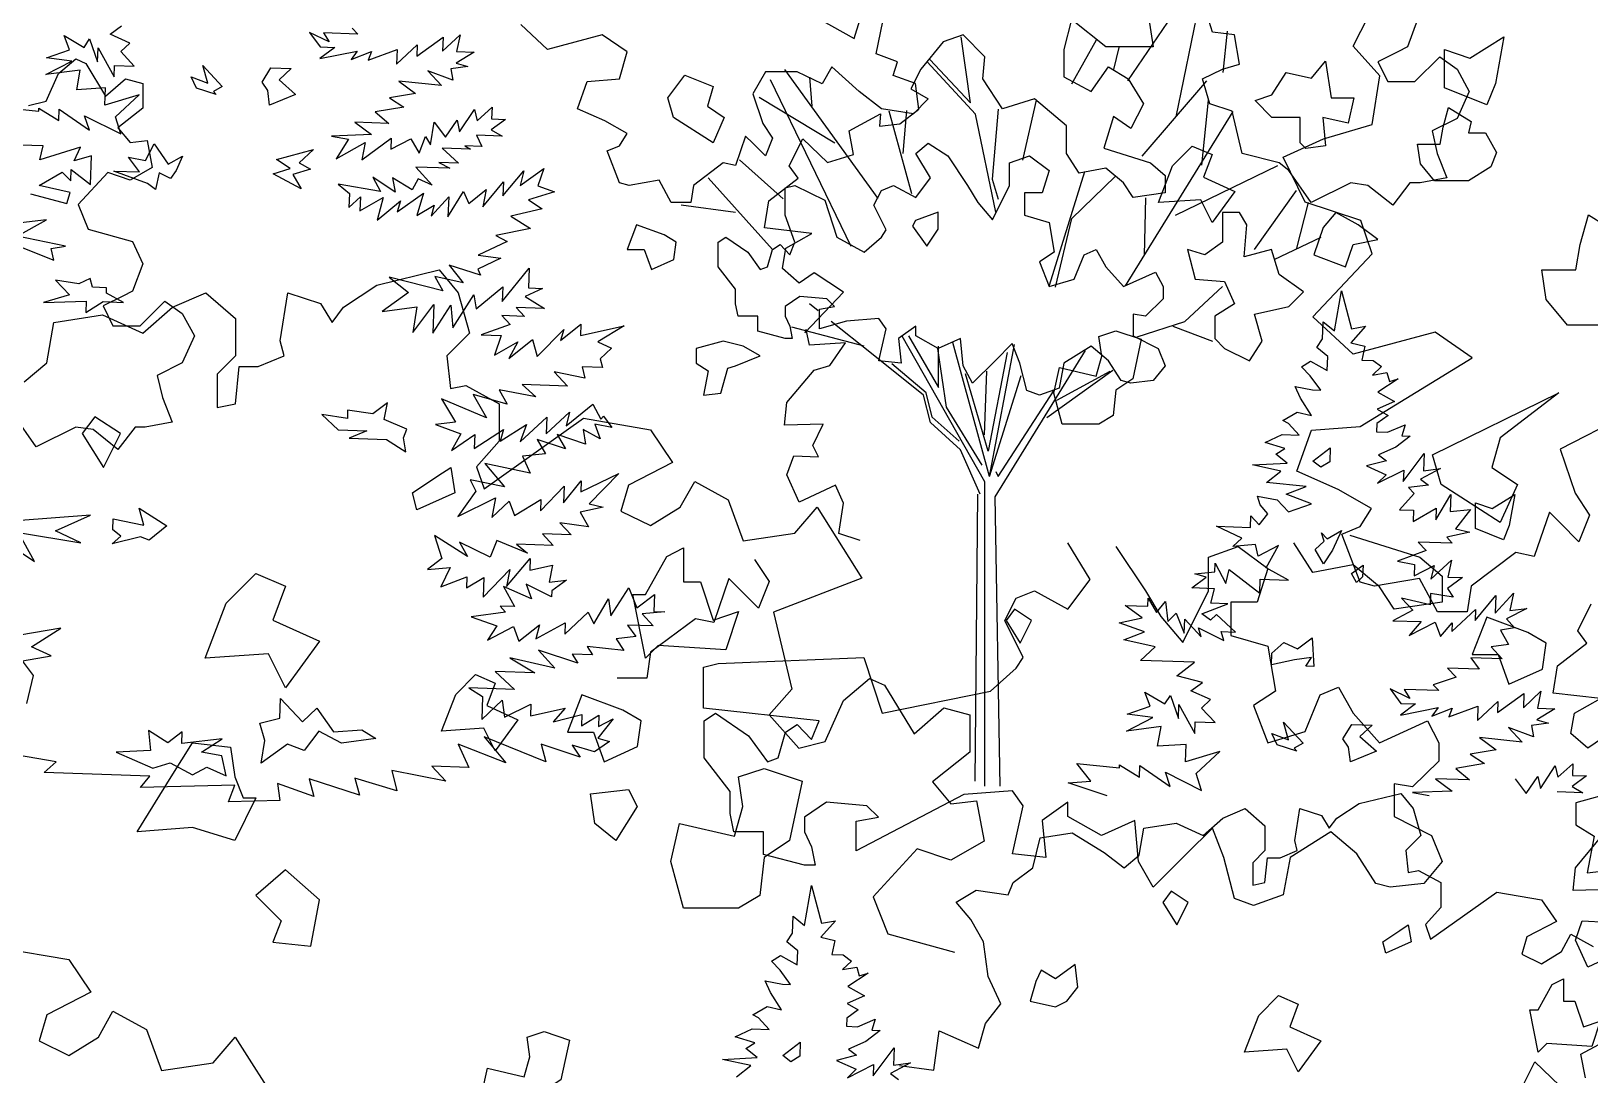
# Model space of a CAD drawing. Header units: inches. Extents: x 11.9 to 85.3, y 21.1 to 37.4.
# Drawn here: x 65.37 to 66.024, y 22.278 to 22.716 of the extents above; entities that cross this region are included whole.
import ezdxf

# ---------------------------------------------------------------- set-up
doc = ezdxf.new("R2010")
doc.units = ezdxf.units.IN
doc.header["$MEASUREMENT"] = 0
doc.layers.add('CAY', color=94, linetype='Continuous')
doc.layers.add('CAY-3', color=61, linetype='Continuous')

# ---------------------------------------------------------------- blocks, each defined once
blk = doc.blocks.new('A$C76451831')
at = {"layer": 'CAY'}
for p, q in [((3764, 1772.8), (3822.4, 1787)), ((3822.4, 1787), (3840.1, 1765.7)), ((3573, 1752.2), (3604.2, 1765.7)), ((3604.2, 1765.7), (3631.9, 1741.6)), ((3673.8, 1720.9), (3680.9, 1765.7)), ((3680.9, 1765.7), (3711.5, 1755.7)), ((3732.8, 1752.2), (3764, 1772.8)), ((3840.1, 1765.7), (3850.7, 1728)), ((4659.2, 1730), (4666, 1767.4)), ((4666, 1767.4), (4675.2, 1732.1)), ((3545.3, 1728), (3573, 1752.2)), ((3711.5, 1755.7), (3722.2, 1738)), ((3722.2, 1738), (3732.8, 1752.2)), ((3455.6, 1700.3), (3462.1, 1738)), ((3462.1, 1738), (3507.5, 1745.1)), ((3507.5, 1745.1), (3545.3, 1728)), ((3631.9, 1741.6), (3631.9, 1706.7)), ((4648.1, 1722.6), (4648.6, 1738.5)), ((4648.6, 1738.5), (4659.2, 1730)), ((4688.4, 1734.4), (4674.7, 1719)), ((4675.2, 1732.1), (4688.4, 1734.4)), ((3677.3, 1706.7), (3673.8, 1720.9)), ((3850.7, 1728), (3829.5, 1706.7)), ((4642.8, 1714.7), (4648.1, 1722.6)), ((3631.9, 1706.7), (3614.8, 1689.6)), ((3653.2, 1696.7), (3677.3, 1706.7)), ((3829.5, 1706.7), (3833, 1676.1)), ((4653, 1706.2), (4642.8, 1714.7)), ((4652.5, 1693), (4653, 1706.2)), ((4674.7, 1719), (4687.7, 1715.8)), ((4687.7, 1715.8), (4685, 1702.8)), ((3434.4, 1682.6), (3455.6, 1700.3)), ((3631.9, 1661.9), (3635.5, 1696.7)), ((3635.5, 1696.7), (3653.2, 1696.7)), ((4628.6, 1696.6), (4636.9, 1701.7)), ((4636.5, 1688.1), (4628.6, 1696.6)), ((4636.9, 1701.7), (4652.5, 1693)), ((4685, 1702.8), (4695.4, 1702.4)), ((4703.4, 1696.7), (4694.9, 1688.8)), ((4694.9, 1688.8), (4708.2, 1691.1)), ((4695.4, 1702.4), (4703.4, 1696.7)), ((4708.2, 1691.1), (4710.6, 1682.8)), ((3614.8, 1689.6), (3614.8, 1658.4)), ((3833, 1676.1), (3847.2, 1679)), ((3847.2, 1679), (3878.4, 1661.9)), ((4627.6, 1667.1), (4622.5, 1678.2)), ((4622.5, 1678.2), (4638.7, 1674.9)), ((4646.4, 1674.6), (4636.5, 1688.1)), ((4718.8, 1685.3), (4699.8, 1672.8)), ((4710.6, 1682.8), (4718.8, 1685.3)), ((3614.8, 1658.4), (3631.9, 1661.9)), ((3878.4, 1661.9), (3878.4, 1627.1)), ((4637.9, 1650.9), (4627.6, 1667.1)), ((4638.7, 1674.9), (4646.4, 1674.6)), ((4715.4, 1664.1), (4699.3, 1656.9)), ((4699.8, 1672.8), (4715.4, 1664.1)), ((3864.3, 1582.3), (3957.4, 1648.4)), ((3957.4, 1648.4), (4019.9, 1637.7)), ((4611, 1646.4), (4624.4, 1654.1)), ((4624.4, 1654.1), (4637.9, 1650.9)), ((4709.5, 1651.1), (4698.8, 1643.4)), ((4699.3, 1656.9), (4709.5, 1651.1)), ((4019.9, 1637.7), (4040.5, 1607.1)), ((4594.4, 1625.7), (4610.5, 1633.3)), ((4610.5, 1633.3), (4626.4, 1632.7)), ((4616.3, 1643.5), (4611, 1646.4)), ((4626.4, 1632.7), (4616.3, 1643.5)), ((4698.8, 1643.4), (4698.5, 1635.7)), ((4698.5, 1635.7), (4708.9, 1635.3)), ((4708.9, 1635.3), (4725.5, 1642.4)), ((4725.5, 1642.4), (4722.4, 1632.1)), ((4722.4, 1632.1), (4730.1, 1631.8)), ((3878.4, 1627.1), (3857.2, 1602.9)), ((4612.8, 1620.1), (4594.4, 1625.7)), ((4604.5, 1614.9), (4612.8, 1620.1)), ((4716.6, 1621.4), (4700.5, 1614.3)), ((4730.1, 1631.8), (4716.6, 1621.4)), ((3857.2, 1602.9), (3864.3, 1582.3)), ((4040.5, 1607.1), (3999.3, 1585.8)), ((4582.8, 1604.8), (4615, 1606.4)), ((4609.3, 1598.9), (4582.8, 1604.8)), ((4615, 1606.4), (4604.5, 1614.9)), ((4708, 1608.6), (4689.3, 1603.8)), ((4689.3, 1603.8), (4707.5, 1595.4)), ((4700.5, 1614.3), (4708, 1608.6)), ((4723.6, 1589.4), (4743.1, 1615.5)), ((4743.1, 1615.5), (4742.6, 1599.2)), ((4047.6, 1565.2), (4061.2, 1589.4)), ((4061.2, 1589.4), (4092.4, 1572.3)), ((4595.8, 1588.5), (4609.3, 1598.9)), ((4632.8, 1584.5), (4595.8, 1588.5)), ((4699.6, 1587.6), (4724, 1599.9)), ((4707.5, 1595.4), (4699.6, 1587.6)), ((4724, 1599.9), (4723.6, 1589.4)), ((4758.5, 1601.4), (4739.6, 1591.6)), ((4739.6, 1591.6), (4747.1, 1585.9)), ((4742.6, 1599.2), (4758.5, 1601.4)), ((3999.3, 1585.8), (3992.2, 1561.6)), ((4587.2, 1575.6), (4605.7, 1572.3)), ((4589.7, 1567.4), (4587.2, 1575.6)), ((4614, 1577.4), (4632.8, 1584.5)), ((4637.7, 1568.4), (4614, 1577.4)), ((4733.7, 1578.2), (4720, 1562.8)), ((4747.1, 1585.9), (4728.4, 1583.8)), ((4728.4, 1583.8), (4733.7, 1578.2)), ((4754.1, 1553.5), (4768.1, 1577)), ((4768.1, 1577), (4767.5, 1561.2)), ((3992.2, 1561.6), (4019.9, 1548.1)), ((4019.9, 1548.1), (4047.6, 1565.2)), ((4092.4, 1572.3), (4106.6, 1533.9)), ((4154.9, 1541), (4175.6, 1565.2)), ((4175.6, 1565.2), (4217.4, 1499.1)), ((4597.1, 1559), (4589.7, 1567.4)), ((4605.7, 1572.3), (4616.2, 1561)), ((4616.2, 1561), (4637.7, 1568.4)), ((4720, 1562.8), (4733.1, 1562.4)), ((4732.8, 1552), (4754.5, 1564.3)), ((4733.1, 1562.4), (4732.8, 1552)), ((4754.5, 1564.3), (4754.1, 1553.5)), ((4767.5, 1561.2), (4786.6, 1563.2)), ((4786.6, 1563.2), (4772.4, 1545.1)), ((4572.7, 1536.2), (4549.1, 1547.5)), ((4549.1, 1547.5), (4580.8, 1546.4)), ((4580.8, 1546.4), (4581.1, 1557.2)), ((4581.1, 1557.2), (4589, 1548.8)), ((4589, 1548.8), (4597.1, 1559)), ((4772.4, 1545.1), (4785.9, 1541.9)), ((4106.6, 1533.9), (4154.9, 1541)), ((4564.3, 1528.4), (4572.7, 1536.2)), ((4585.6, 1530.3), (4564.3, 1528.4)), ((4588, 1519.4), (4585.6, 1530.3)), ((4769.2, 1531.6), (4737.5, 1532.7)), ((4737.5, 1532.7), (4745, 1524.8)), ((4785.9, 1541.9), (4764.4, 1537.2)), ((4764.4, 1537.2), (4769.2, 1531.6)), ((4606.9, 1529.6), (4588, 1519.4)), ((4595.3, 1508.7), (4606.9, 1529.6)), ((4745, 1524.8), (4718.3, 1514.8)), ((4749.5, 1497.9), (4768.7, 1515.8)), ((4768.7, 1515.8), (4765.4, 1500)), ((4528.9, 1502.9), (4547.6, 1504.9)), ((4539.3, 1499.8), (4528.9, 1502.9)), ((4547.6, 1504.9), (4547.9, 1513.1)), ((4547.9, 1513.1), (4557.6, 1494.1)), ((4557.6, 1494.1), (4560.8, 1507.2)), ((4560.8, 1507.2), (4589.5, 1484.9)), ((4616.2, 1497.1), (4595.3, 1508.7)), ((4718.3, 1514.8), (4734.1, 1511.6)), ((4734.1, 1511.6), (4733.7, 1501.1)), ((4733.7, 1501.1), (4752.6, 1510.9)), ((4752.6, 1510.9), (4749.5, 1497.9)), ((4217.4, 1499.1), (4134.9, 1467.3)), ((4525.8, 1489.8), (4539.3, 1499.8)), ((4547, 1489.1), (4525.8, 1489.8)), ((4543.8, 1475.6), (4547, 1489.1)), ((4589.5, 1484.9), (4589.9, 1498)), ((4589.9, 1498), (4616.2, 1497.1)), ((4779, 1499.6), (4765, 1489.2)), ((4765, 1489.2), (4770.2, 1481.3)), ((4765.4, 1500), (4779, 1499.6)), ((4463.6, 1473.4), (4484.8, 1472.7)), ((4479.5, 1462), (4463.6, 1473.4)), ((4484.8, 1472.7), (4485.1, 1480.4)), ((4485.1, 1480.4), (4492.8, 1466.9)), ((4492.8, 1466.9), (4501.3, 1477.1)), ((4501.3, 1477.1), (4503.4, 1458.4)), ((4535.3, 1465.5), (4559.7, 1475)), ((4559.7, 1475), (4543.8, 1475.6)), ((4722.1, 1480.2), (4732.6, 1469)), ((4748.6, 1473.9), (4722.1, 1480.2)), ((4749, 1484.7), (4748.6, 1473.9)), ((4770.2, 1481.3), (4749, 1484.7)), ((4790.7, 1459.3), (4810.1, 1482.6)), ((4809.5, 1466.3), (4826.5, 1484.8)), ((4810.1, 1482.6), (4809.5, 1466.3)), ((4826.5, 1484.8), (4823.2, 1468.6)), ((4134.9, 1467.3), (4152, 1395.3)), ((4458, 1457.3), (4479.5, 1462)), ((4481.7, 1448.7), (4458, 1457.3)), ((4503.4, 1458.4), (4511.4, 1466.3)), ((4511.4, 1466.3), (4518.8, 1447.4)), ((4518.8, 1447.4), (4519.3, 1460.6)), ((4519.3, 1460.6), (4534.6, 1444.2)), ((4543.3, 1459.7), (4535.3, 1465.5)), ((4548.9, 1465), (4543.3, 1459.7)), ((4566.9, 1448.5), (4548.9, 1465)), ((4732.6, 1469), (4713.7, 1459.2)), ((4713.7, 1459.2), (4740.4, 1458.3)), ((4740.4, 1458.3), (4729, 1445.5)), ((4729, 1445.5), (4753.5, 1457.8)), ((4753.5, 1457.8), (4758.5, 1444.5)), ((4758.5, 1444.5), (4769.3, 1457.3)), ((4769, 1449.1), (4791.1, 1469.7)), ((4769.3, 1457.3), (4769, 1449.1)), ((4791.1, 1469.7), (4790.7, 1459.3)), ((4839.1, 1470.7), (4820.2, 1461)), ((4820.2, 1461), (4827.6, 1452.5)), ((4823.2, 1468.6), (4839.1, 1470.7)), ((4462.4, 1441.3), (4481.7, 1448.7)), ((4534.6, 1444.2), (4532.2, 1452.4)), ((4532.2, 1452.4), (4555.8, 1440.7)), ((4555.8, 1440.7), (4553.3, 1449)), ((4553.3, 1449), (4566.9, 1448.5)), ((4827.6, 1452.5), (4814.4, 1450.3)), ((4814.4, 1450.3), (4822.1, 1436.9)), ((4491.7, 1434.8), (4462.4, 1441.3)), ((4478.1, 1422.1), (4491.7, 1434.8)), ((4822.1, 1436.9), (4805.7, 1434.7)), ((4805.7, 1434.7), (4816.2, 1423.5)), ((4528.3, 1420.4), (4478.1, 1422.1)), ((4512, 1407.8), (4528.3, 1420.4)), ((4794.5, 1413.8), (4765.1, 1414.8)), ((4765.1, 1414.8), (4773, 1406.4)), ((4786.8, 1424.5), (4794.5, 1413.8)), ((4816.2, 1423.5), (4786.8, 1424.5)), ((4200.3, 1384.7), (4224.5, 1405.3)), ((4224.5, 1405.3), (4238.7, 1398.8)), ((4238.7, 1398.8), (4266.4, 1353.4)), ((4535.8, 1401.5), (4512, 1407.8)), ((4525.1, 1393.7), (4535.8, 1401.5)), ((4773, 1406.4), (4751.5, 1399.4)), ((4751.5, 1399.4), (4756.7, 1393.8)), ((4152, 1395.3), (4130.8, 1371.1)), ((4183.2, 1346.3), (4200.3, 1384.7)), ((4487, 1379.2), (4482, 1392.5)), ((4482, 1392.5), (4500.7, 1381.4)), ((4500.7, 1381.4), (4505.9, 1389.4)), ((4505.9, 1389.4), (4513.4, 1367.9)), ((4543.4, 1385.4), (4525.1, 1393.7)), ((4535, 1377.5), (4543.4, 1385.4)), ((4711.4, 1395.4), (4721.4, 1381.9)), ((4729.7, 1386.6), (4711.4, 1395.4)), ((4724.6, 1394.9), (4729.7, 1386.6)), ((4756.7, 1393.8), (4724.6, 1394.9)), ((4811.7, 1373.3), (4836.3, 1391)), ((4835.9, 1377.9), (4852.3, 1393.2)), ((4836.3, 1391), (4835.9, 1377.9)), ((4852.3, 1393.2), (4849, 1377.4)), ((4130.8, 1371.1), (4158.5, 1339.9)), ((4266.4, 1353.4), (4294.1, 1377.6)), ((4294.1, 1377.6), (4318.3, 1371.1)), ((4318.3, 1371.1), (4318.3, 1336.3)), ((4465.5, 1371.8), (4487, 1379.2)), ((4489.4, 1368.7), (4465.5, 1371.8)), ((4513.4, 1367.9), (4513.8, 1381)), ((4513.8, 1381), (4528.7, 1353.7)), ((4547.7, 1363.9), (4535, 1377.5)), ((4735, 1381.4), (4721, 1371)), ((4721, 1371), (4756.1, 1378)), ((4721.4, 1381.9), (4735, 1381.4)), ((4756.1, 1378), (4750.4, 1370)), ((4750.4, 1370), (4769.3, 1377.5)), ((4766.3, 1369.4), (4793.3, 1379.4)), ((4769.3, 1377.5), (4766.3, 1369.4)), ((4792.9, 1365.8), (4812.1, 1383.7)), ((4793.3, 1379.4), (4792.9, 1365.8)), ((4812.1, 1383.7), (4811.7, 1373.3)), ((4865.3, 1376.9), (4848.6, 1366.6)), ((4849, 1377.4), (4865.3, 1376.9)), ((4464.9, 1355.9), (4489.4, 1368.7)), ((4497.2, 1360.3), (4464.9, 1355.9)), ((4493.9, 1341.8), (4497.2, 1360.3)), ((4528.7, 1353.7), (4529.1, 1364.6)), ((4529.1, 1364.6), (4547.7, 1363.9)), ((4822.1, 1359.3), (4834.8, 1345.7)), ((4845.4, 1350.8), (4822.1, 1359.3)), ((4859.4, 1363.5), (4843.5, 1361.3)), ((4843.5, 1361.3), (4845.4, 1350.8)), ((4848.6, 1366.6), (4859.4, 1363.5)), ((4158.5, 1339.9), (4183.2, 1346.3)), ((4520.7, 1343.6), (4493.9, 1341.8)), ((4520.1, 1327.3), (4520.7, 1343.6)), ((4834.8, 1345.7), (4795, 1349.9)), ((4795, 1349.9), (4810.5, 1338.4)), ((4318.3, 1336.3), (4283.5, 1308.6)), ((4552.2, 1337), (4520.1, 1327.3)), ((4530.1, 1316.5), (4552.2, 1337)), ((4810.5, 1338.4), (4786.3, 1334.3)), ((4786.3, 1334.3), (4799.6, 1325.7)), ((4431.5, 1309.1), (4418.5, 1325.8)), ((4418.5, 1325.8), (4458.3, 1321.7)), ((4458.3, 1321.7), (4458.4, 1324.4)), ((4458.4, 1324.4), (4477, 1312.9)), ((4477, 1312.9), (4477.4, 1323.8)), ((4477.4, 1323.8), (4505.7, 1304.2)), ((4501.2, 1317.5), (4535, 1300.5)), ((4505.7, 1304.2), (4501.2, 1317.5)), ((4535, 1300.5), (4530.1, 1316.5)), ((4753.8, 1311.4), (4769.3, 1300)), ((4785.5, 1310.3), (4753.8, 1311.4)), ((4799.6, 1325.7), (4772.7, 1321.2)), ((4772.7, 1321.2), (4785.5, 1310.3)), ((4828.1, 1311.5), (4838.5, 1297.6)), ((4838.5, 1297.6), (4849.5, 1313.5)), ((4849.5, 1313.5), (4851.8, 1302.5)), ((4851.8, 1302.5), (4865.7, 1323.4)), ((4865.7, 1323.4), (4868.1, 1312.9)), ((4868.1, 1312.9), (4882.1, 1325.5)), ((4894.8, 1314.2), (4881.4, 1304.2)), ((4882.1, 1325.5), (4881.7, 1314.6)), ((4881.7, 1314.6), (4894.8, 1314.2)), ((4283.5, 1308.6), (4300.6, 1287.9)), ((4410.2, 1307.5), (4431.5, 1309.1)), ((4446.9, 1295.4), (4410.2, 1307.5)), ((4682.3, 1288.4), (4721.2, 1297.8)), ((4721.2, 1297.8), (4733, 1283.7)), ((4769.3, 1300), (4732.1, 1298.6)), ((4732.1, 1298.6), (4747.8, 1295.7)), ((4891.6, 1298.4), (4867.6, 1299.3)), ((4881.4, 1304.2), (4891.6, 1298.4)), ((4300.6, 1287.9), (4324.7, 1290.9)), ((4324.7, 1290.9), (4331.8, 1253.1)), ((4554.9, 1274.6), (4575.8, 1283.7)), ((4575.8, 1283.7), (4594.3, 1267.5)), ((4622.2, 1253.8), (4626.9, 1283.7)), ((4626.9, 1283.7), (4647.3, 1277)), ((4661.5, 1274.6), (4682.3, 1288.4)), ((4733, 1283.7), (4740.1, 1258.5)), ((4481, 1265.2), (4511.3, 1269.9)), ((4511.3, 1269.9), (4536.5, 1258.5)), ((4536.5, 1258.5), (4554.9, 1274.6)), ((4647.3, 1277), (4654.4, 1265.2)), ((4654.4, 1265.2), (4661.5, 1274.6)), ((4331.8, 1253.1), (4300.6, 1235.4)), ((4377.3, 1228.2), (4384.3, 1256.1)), ((4384.3, 1256.1), (4414.2, 1260.8)), ((4414.2, 1260.8), (4444.1, 1242.4)), ((4476.7, 1240), (4481, 1265.2)), ((4594.3, 1267.5), (4594.3, 1244.3)), ((4624.5, 1244.3), (4622.2, 1253.8)), ((4740.1, 1258.5), (4725.9, 1244.3)), ((4269.3, 1246.1), (4228, 1201.2)), ((4300.6, 1235.4), (4269.3, 1246.1)), ((4444.1, 1242.4), (4462.6, 1228.2)), ((4462.6, 1228.2), (4476.7, 1240)), ((4594.3, 1244.3), (4582.9, 1232.9)), ((4608.4, 1237.6), (4624.5, 1244.3)), ((4725.9, 1244.3), (4728.3, 1223.9)), ((4358.8, 1214.4), (4377.3, 1228.2)), ((4582.9, 1232.9), (4582.9, 1212.1)), ((4594.3, 1214.4), (4596.6, 1237.6)), ((4596.6, 1237.6), (4608.4, 1237.6)), ((4728.3, 1223.9), (4737.7, 1225.8)), ((4737.7, 1225.8), (4758.6, 1214.4)), ((4354.1, 1203), (4358.8, 1214.4)), ((4582.9, 1212.1), (4594.3, 1214.4)), ((4758.6, 1214.4), (4758.6, 1191.2)), ((4228, 1201.2), (4241.6, 1166.4)), ((4305.7, 1196), (4324.2, 1207.4)), ((4319.5, 1179.8), (4305.7, 1196)), ((4324.2, 1207.4), (4354.1, 1203)), ((4749.1, 1161.4), (4811.2, 1205.4)), ((4811.2, 1205.4), (4852.9, 1198.3)), ((4852.9, 1198.3), (4866.7, 1177.9)), ((4758.6, 1191.2), (4744.4, 1175.1)), ((4241.6, 1166.4), (4304.1, 1149.3)), ((4331.3, 1159), (4319.5, 1179.8)), ((4744.4, 1175.1), (4749.1, 1161.4)), ((4866.7, 1177.9), (4839.1, 1163.7)), ((4871.4, 1149.9), (4880.4, 1166.1)), ((4880.4, 1166.1), (4901.2, 1154.7)), ((4335.6, 1126.7), (4331.3, 1159)), ((4839.1, 1163.7), (4834.4, 1147.6)), ((4834.4, 1147.6), (4852.9, 1138.5)), ((4852.9, 1138.5), (4871.4, 1149.9)), ((4347.4, 1101.2), (4335.6, 1126.7)), ((4333.2, 1082.7), (4347.4, 1101.2)), ((4326.6, 1059.5), (4333.2, 1082.7)), ((4284.9, 1039.1), (4289.6, 1076)), ((4289.6, 1076), (4326.6, 1059.5)), ((4252.7, 1043.4), (4284.9, 1039.1)), ((2281, 794.5), (2332.5, 870.4)), ((2326.2, 761), (2347.8, 865.6)), ((2491.6, 827), (2512.8, 868.3)), ((2134, 774), (2125.3, 835.7)), ((2228.6, 791.9), (2251.7, 832.8)), ((2370.1, 802.5), (2374.1, 840.9)), ((2268, 805.1), (2272.9, 825.9)), ((2516.4, 799.3), (2491.6, 827)), ((2047.7, 684.5), (1960.2, 805.1)), ((2138.7, 763.4), (2093.5, 812.2)), ((2095.8, 814.5), (2134, 774)), ((2022.3, 639.8), (1946.8, 795.6)), ((1985.8, 770.9), (1983.8, 797.9)), ((2294.3, 724.1), (2354.9, 794.5)), ((2509.3, 753.8), (2516.4, 799.3)), ((2007, 736.3), (1936.2, 779.1)), ((2182.7, 720.5), (2195.7, 776.4)), ((2350.1, 715.8), (2356.4, 776.4)), ((2079.1, 689), (2057.9, 766.3)), ((2071.1, 726.8), (2074.5, 766.9)), ((2157.5, 671.8), (2138.7, 763.4)), ((2159.9, 768.1), (2154, 702.8)), ((2278.7, 602.9), (2379.6, 765.8)), ((2463.9, 740.3), (2509.3, 753.8)), ((2426.2, 723.2), (2463.9, 740.3)), ((1958.8, 684.4), (1917.8, 720.8)), ((2325.4, 669), (2421.3, 715.4)), ((2446.8, 681.3), (2426.2, 723.2)), ((1948.8, 636.8), (1888.7, 704)), ((2154, 702.8), (2159.9, 684)), ((2207.6, 603.7), (2240.9, 709.9)), ((2228.7, 665.9), (2269.2, 705.2)), ((2296.7, 631.7), (2297.9, 685.1)), ((2399.3, 636.8), (2438.6, 692.2)), ((1914.2, 671.4), (1863.5, 678.5)), ((2438.6, 636.8), (2450, 680.8)), ((2498.7, 664.2), (2446.8, 681.3)), ((2213.4, 601.8), (2228.7, 665.9)), ((2509.3, 632.9), (2498.7, 664.2)), ((2417.8, 627.7), (2461.8, 648.6)), ((2334.4, 569.5), (2369.4, 602.2)), ((1991.5, 579.5), (1983.4, 586)), ((2041.2, 539.6), (2003.7, 569.7)), ((2289.6, 555.4), (2334.4, 569.5)), ((2034.5, 546.7), (1966.9, 564.4)), ((2147.3, 419.7), (2069.9, 556)), ((2075.8, 556.2), (2104.1, 507.8)), ((2323, 565.2), (2360, 551.4)), ((2089.9, 500.7), (2041.2, 539.6)), ((2102.9, 544.4), (2111.2, 489.7)), ((2104.1, 507.8), (2104.1, 546.7)), ((2151.6, 424.8), (2117.3, 549.9)), ((2168.2, 540.8), (2150.5, 448.4)), ((2151.6, 424.8), (2175, 548.1)), ((2156.8, 405.9), (2241.3, 542.4)), ((2092.3, 503.1), (2060.4, 530.2)), ((2150.5, 448.4), (2129.2, 520.8)), ((2146.9, 463.7), (2149.3, 523.1)), ((2151.6, 424.8), (2181.2, 519.2)), ((2205.1, 479.9), (2266.8, 524.3)), ((2214.5, 496), (2264.5, 523.1)), ((2096.6, 475.1), (2089.9, 500.7)), ((2098.2, 480.3), (2092.3, 503.1)), ((2159.9, 424.8), (2212.2, 505.4)), ((2111.2, 489.7), (2144.6, 435.4)), ((2124.5, 449.6), (2096.6, 475.1)), ((2123.3, 457.8), (2098.2, 480.3)), ((2143, 408.3), (2124.5, 449.6)), ((2157.5, 429.5), (2159.9, 424.8)), ((2138.3, 140.1), (2140.6, 408.3)), ((2147.3, 135.4), (2147.3, 419.7)), ((2161.5, 135.4), (2156.8, 405.9))]:
    blk.add_line(p, q, dxfattribs=at)
for points in [[(4216, 1534.3), (4196, 1540.6), (4200.2, 1569.1), (4192.8, 1586), (4159, 1570.1), (4147.4, 1595.5), (4153.8, 1613.4), (4177, 1612.3), (4171.7, 1622.9), (4181.2, 1642.9), (4145.3, 1641.9), (4147.4, 1663), (4172.8, 1693.5), (4187.5, 1697.8), (4202.3, 1718.9), (4168.5, 1716.7), (4165.4, 1731.5), (4164.3, 1728.3), (4200.2, 1766.3), (4172.8, 1784.2), (4159, 1774.7), (4143.2, 1788.5), (4146.4, 1807.4), (4170.6, 1821.2), (4126.4, 1826.4), (4130.6, 1851.7), (4158, 1872.8), (4149.6, 1884.4), (4162.2, 1909.7), (4185.4, 1887.6), (4209.7, 1895), (4205.5, 1917.1), (4235, 1933), (4233.9, 1921.4), (4252.9, 1923.5), (4270.8, 1937.2), (4267.7, 1961.4), (4246.6, 1968.8), (4250.8, 1981.5), (4230.8, 1988.9), (4237.1, 2019.4)], [(4930, 1151.2), (4896.3, 1135.4), (4884.7, 1160.7), (4891, 1178.6), (4914.2, 1177.5)], [(4918.4, 1208.1), (4882.5, 1207.1), (4884.7, 1228.2), (4910, 1258.8)], [(4910, 1349.5), (4896.3, 1340), (4880.4, 1353.7), (4883.6, 1372.7), (4907.9, 1386.4), (4863.6, 1391.6), (4867.8, 1417), (4895.2, 1438.1), (4886.8, 1449.7), (4899.4, 1475)], [(4680, 1494.9), (4675.3, 1503.2), (4686, 1511), (4685.6, 1500.1), (4680, 1494.9)], [(463.5, 1099.4), (476.2, 1124.7), (499.4, 1102.6)], [(523.6, 1110), (519.4, 1132.1), (549, 1147.9)], [(2551.8, 851.9), (2542.4, 826.3), (2533.3, 821.6), (2514.8, 812.5), (2523.9, 794.1), (2549.4, 794.1), (2572.6, 816.9), (2588.7, 805.5), (2600.1, 784.6), (2588.7, 759.5), (2565.6, 747.7), (2570.3, 726.8), (2579.3, 704), (2554.2, 699.3), (2544.7, 699.3), (2528.6, 678.5), (2505.4, 696.9), (2489.3, 699.3), (2452.3, 680.8), (2431.5, 710.7), (2422.5, 717.8), (2387.9, 726.8), (2378.5, 766.1), (2357.6, 773.2), (2350.9, 796.4), (2369.4, 805.5), (2385.5, 810.2), (2380.8, 837.7), (2360, 840.1), (2350.9, 870.4)], [(2299.8, 858.6), (2304.6, 826.3), (2260.5, 826.3), (2228.3, 851.9), (2221.2, 824), (2221.2, 798.4), (2246.8, 784.6), (2262.9, 807.8), (2281.4, 796.4), (2295.5, 773.2), (2283.7, 750), (2267.6, 761.4), (2258.6, 731.5), (2302.2, 717.8), (2316, 706), (2316, 689.9), (2286.1, 685.5), (2277, 699.3), (2260.5, 713.1), (2235.4, 708.3), (2223.6, 726.8), (2223.6, 752.4), (2193.7, 777.9), (2163.8, 768.5), (2145.4, 796.4), (2147.3, 816.9), (2126.9, 837.7), (2108.4, 831), (2087.6, 805.5), (2078.1, 787), (2094.3, 777.9), (2080.5, 763.8), (2050.6, 768.5), (2029.8, 784.6), (2004.2, 807.8), (1995.2, 791.7), (1972, 803.1), (1942.1, 803.1), (1930.3, 782.3), (1939.8, 754.7), (1948.8, 741), (1942.1, 724.5), (1930.3, 736.3), (1923.7, 742.9), (1914.2, 715.4), (1902.8, 717.8), (1874.9, 696.9), (1872.6, 680.8), (1854.1, 680.8), (1842.7, 701.7), (1814.8, 696.9), (1805.7, 699.3), (1794.3, 729.2), (1805.7, 733.9), (1812.8, 745.3), (1792, 757.1), (1766.4, 768.5), (1775.5, 794.1), (1805.7, 796.4), (1812.8, 821.6), (1789.6, 837.7), (1738.5, 824), (1713.4, 847.2)], [(1251.6, 212.6), (1257.9, 238.7), (1247.6, 252.6), (1274.4, 257.1), (1256.2, 265.5), (1283.5, 283.1), (1219.2, 272.2)], [(1225.3, 367.6), (1258.9, 345.2), (1244, 372.4), (1302.2, 362.7), (1278.5, 373.9), (1311.2, 388.7), (1241.7, 383.4)], [(1232.3, 644.8), (1276.9, 627), (1274.6, 637.9), (1287.8, 640.2), (1242.8, 649.4), (1270.1, 664.8), (1216.4, 658.5)], [(1255.1, 688.9), (1289.2, 680), (1292.3, 690.3), (1263.1, 696.8), (1284.8, 709.2), (1292.7, 701.2), (1293, 711.6), (1311.1, 697.8), (1312.1, 724.6), (1296, 719.7), (1301.9, 732.6), (1263.9, 720.8), (1267.1, 733.8), (1235.4, 734.9)], [(1223, 770.3), (1262.8, 766.2), (1262.9, 768.9), (1281.5, 757.4), (1281.9, 768.2), (1310.2, 748.6), (1305.7, 761.9), (1339.5, 744.9), (1334.6, 760.9), (1356.7, 781.5), (1324.6, 771.7), (1325.2, 788), (1298.4, 786.2), (1301.7, 804.7), (1269.4, 800.4), (1293.9, 813.1), (1270, 816.2), (1291.5, 823.6), (1286.5, 837), (1305.2, 825.9), (1310.4, 833.9), (1317.9, 812.3), (1318.3, 825.4), (1333.2, 798.2), (1333.6, 809), (1352.2, 808.4), (1339.5, 822), (1347.9, 829.8), (1329.6, 838.2), (1340.3, 846)], [(1556, 843.9), (1561.2, 838.3), (1529.1, 839.4), (1534.2, 831), (1515.9, 839.8), (1525.9, 826.3), (1539.5, 825.9), (1525.5, 815.5), (1560.6, 822.4), (1554.9, 814.4), (1573.8, 821.9), (1570.8, 813.9), (1597.8, 823.8), (1597.4, 810.2), (1616.6, 828.2), (1616.2, 817.7), (1640.9, 835.5), (1640.4, 822.3), (1656.8, 837.6), (1653.5, 821.9), (1669.8, 821.3), (1653.1, 811), (1663.9, 807.9), (1648, 805.8), (1649.9, 795.3), (1626.6, 803.8), (1639.3, 790.2), (1599.5, 794.3), (1615, 782.9), (1590.8, 778.7), (1604.1, 770.1), (1577.2, 765.6), (1590, 754.7), (1558.3, 755.8), (1573.8, 744.4), (1536.6, 743), (1552.3, 740.2), (1540.8, 721.6), (1568.1, 736.9), (1564.8, 720.7), (1592.2, 741.1), (1591.9, 730.6), (1610.8, 740.4), (1618.5, 727), (1624.5, 742.7), (1629.2, 734.8), (1632.6, 756), (1643, 742), (1654, 757.9), (1656.3, 747), (1670.2, 767.8), (1672.6, 757.3), (1686.6, 770), (1686.2, 759.1), (1699.3, 758.6), (1685.9, 748.7), (1696.1, 742.9), (1672.1, 743.7), (1677.2, 733.1), (1661.3, 733.7), (1666.6, 730.8), (1639.9, 731.7), (1655.3, 717.6), (1636.8, 718.2), (1647, 712.9), (1615.3, 714), (1630.6, 697.1), (1617.6, 703), (1611.9, 692.8), (1593.7, 703.8), (1595.9, 690.6), (1575.1, 704.5), (1582.3, 691.1), (1542.7, 697.9), (1553.3, 689.4), (1552.8, 676.3), (1563.6, 686.3), (1563.1, 673.2), (1584.9, 685.6), (1579.1, 664.5), (1601.1, 682.3), (1598, 672), (1622.6, 689.7), (1616.4, 668.6), (1632.6, 678.5), (1629.6, 668.1), (1646.1, 686.1), (1645.4, 667.6), (1659.8, 691.1), (1664.9, 680), (1681.2, 693.1), (1677.9, 676.9), (1697.3, 700.2), (1696.8, 687.1), (1716.2, 710.4), (1713, 696.9), (1734.9, 712.5), (1729.3, 696.4), (1745, 690.8), (1720.7, 683.5), (1733.6, 674.9), (1704.3, 668.2), (1722.5, 656.7), (1690.1, 650.1), (1700.8, 644.3), (1673.6, 631.7), (1694.8, 628.7), (1673.2, 618.6), (1675.7, 613), (1646.5, 622.2), (1659.6, 605.9), (1633, 611.8), (1640.7, 598.4), (1590.4, 611), (1608.5, 596.8), (1583.9, 579.1), (1616.2, 583.4), (1612.6, 559.5), (1632.1, 585.5), (1631.2, 558.8), (1648, 585), (1649.9, 563.6), (1669.6, 594.7), (1671.9, 581.4), (1696.6, 601.9), (1696.1, 588.3), (1721.2, 619.6), (1720.6, 601), (1733.7, 600.6), (1717.6, 593), (1735.8, 581.9), (1709.1, 582.8), (1716.9, 574.4), (1695.7, 575.2), (1703.5, 566.7), (1676.5, 557.2), (1695, 556.6), (1688.9, 538.2), (1710.7, 550.6), (1702.4, 535), (1724.3, 552.8), (1728.8, 536.8), (1753.7, 562.3), (1750.6, 551.9), (1769.7, 567.1), (1769.3, 556.7), (1810, 565.7), (1785.4, 550.7), (1798.4, 544.8), (1787.6, 534.8), (1790, 526.5), (1771, 527.2), (1773.4, 516.7), (1744.6, 522.7), (1757.2, 509.1), (1714.7, 510.6), (1727.4, 499.2), (1693.2, 505.9), (1700.9, 492.5), (1669.1, 501.3), (1681.4, 479.5), (1639.5, 497.3), (1652.3, 475.6), (1633.6, 473.5), (1657.4, 464.5), (1648.7, 449), (1670.5, 464.1), (1670, 450.9), (1697.4, 468.6), (1694.3, 457.8), (1718.8, 473.3), (1712.8, 457.1), (1737.7, 480.3), (1737.1, 464.5), (1759.1, 485), (1755.9, 472), (1780.7, 492.4), (1788.3, 478.5), (1790.7, 481.2), (1798.5, 470.5), (1782.7, 473.7), (1787.7, 460), (1771.7, 468.7), (1773.9, 455), (1747.5, 464.1), (1755.2, 450.7), (1728.8, 459.3), (1736.5, 445.9), (1715.1, 443.9), (1722.2, 427.8), (1680, 437), (1698.2, 415), (1666.3, 421.6), (1671.3, 411), (1654.7, 387.5), (1689.7, 404.9), (1686.3, 386.4), (1702.7, 401.7), (1707.7, 388.4), (1732.3, 403.4), (1731.9, 392.6), (1754, 415.8), (1753.4, 400), (1770, 420.7), (1769.7, 410.3), (1805.2, 427.6), (1777.4, 399.1), (1790.4, 396), (1769, 391.3), (1776.7, 377.8), (1750.1, 381.5), (1760.6, 370.2), (1733.8, 371.2), (1743.9, 360.4), (1709.5, 361.6), (1719.6, 353.1), (1691, 365), (1685, 349.3), (1656.1, 363.5), (1663.8, 350.1), (1632.7, 369.7), (1639.7, 348.2), (1626.2, 337.8), (1647.6, 339.7), (1638.8, 321.5), (1663.1, 331), (1662.7, 320.6), (1679, 330.5), (1678.3, 311.9), (1703.2, 337.8), (1700, 322), (1722.2, 348), (1721.8, 337.1), (1743.2, 341.8), (1740, 326.1), (1756.3, 327.8), (1742.4, 317.8), (1742.2, 312.4), (1718.6, 324.1), (1723.6, 310.3), (1697.2, 322.1), (1707.5, 303.2), (1694.3, 303.7), (1699.1, 298), (1667.2, 293.7), (1691, 285.2), (1682.3, 271.9), (1706.8, 284.6), (1711.8, 270.9), (1730.9, 286.1), (1727.7, 273), (1755, 287.9), (1754.6, 277.5), (1776.6, 298.1), (1781.7, 287), (1795.6, 310.5), (1797.8, 294.6), (1814.6, 320.8), (1822.1, 301.9), (1838.4, 314.5), (1837.8, 298.6), (1848.2, 298.3), (1826.8, 296.3), (1837.3, 285.1), (1813.3, 285.9), (1821.1, 275.2), (1802.5, 273.1), (1809.8, 262), (1775.5, 265.9), (1780.6, 258), (1761.6, 258.7), (1766.8, 250.4), (1730.1, 262.5), (1745.3, 245.7), (1703.1, 255.3), (1726.6, 241.3), (1689.5, 242.6), (1707.5, 225.7), (1664.9, 227.2), (1677.8, 219), (1677, 197.7), (1696.2, 215.6), (1698.4, 199.7), (1722.9, 212), (1722.5, 201.1), (1754.9, 208.2), (1743.6, 195.4), (1770.5, 202.2), (1770.2, 191.8), (1786.4, 201.6), (1786, 191.2), (1799.9, 198.4), (1785.6, 180.3), (1796.4, 177.2), (1782.5, 167.3), (1761.4, 173.5), (1769.1, 162.3), (1732.4, 174.5), (1736.8, 158), (1679.2, 181.3), (1699.6, 157), (1654.9, 174.5), (1665, 152.8), (1630.2, 154), (1643.3, 140), (1592.9, 149.9), (1597.7, 131.1), (1558.2, 142.9), (1562.6, 126.9), (1515.6, 142.2), (1520, 125.7), (1486, 137.8), (1488.1, 121.8), (1440.1, 120.8), (1446.1, 136.4), (1358.1, 134.1), (1366.6, 144.6), (1267.9, 148.1), (1279.1, 158.1), (1199.4, 171.8)], [(4100.3, 1032.9), (4113.8, 1043.3), (4087.3, 1049.2), (4119.5, 1050.8), (4109, 1059.4), (4117.3, 1064.5), (4098.9, 1070.1), (4115, 1077.7), (4130.9, 1077.2), (4120.8, 1088), (4115.5, 1090.9), (4128.9, 1098.6), (4142.4, 1095.4), (4132.1, 1111.6), (4127, 1122.6), (4143.2, 1119.4), (4150.9, 1119.1), (4141, 1132.6), (4133.1, 1141), (4141.4, 1146.2), (4157, 1137.5), (4157.5, 1150.6), (4147.3, 1159.1), (4152.6, 1167.1), (4153.1, 1182.9), (4163.7, 1174.4), (4170.5, 1211.8), (4179.7, 1176.6), (4192.9, 1178.8), (4179.2, 1163.4), (4192.2, 1160.3), (4189.5, 1147.2), (4199.9, 1146.8), (4207.9, 1141.1), (4199.4, 1133.3), (4212.7, 1135.5), (4215.1, 1127.3), (4223.3, 1129.7), (4204.3, 1117.2), (4219.9, 1108.5), (4203.8, 1101.4), (4214, 1095.6), (4203.3, 1087.8), (4203, 1080.1), (4213.4, 1079.7), (4230, 1086.9), (4226.9, 1076.5), (4234.6, 1076.3), (4221.1, 1065.9), (4205, 1058.7), (4212.5, 1053), (4193.8, 1048.2), (4212, 1039.9), (4204.1, 1032), (4228.5, 1044.3), (4228.1, 1033.9), (4247.6, 1060), (4247.1, 1043.7), (4263, 1045.8), (4244.1, 1036.1), (4251.6, 1030.3)]]:
    blk.add_lwpolyline(points, dxfattribs=at)
for points in [[(4784.5, 1915.2), (4800.4, 1915.2), (4810.9, 1896.7), (4805.6, 1883.5), (4784.5, 1870.3), (4752.8, 1870.3), (4739.6, 1886.1), (4737, 1904.6), (4758.1, 1904.6), (4760.8, 1920.5), (4766, 1939), (4787.2, 1925.7)], [(4507.9, 1884.3), (4526.4, 1902.8), (4544.9, 1894.9), (4536.9, 1873.7), (4566, 1860.5), (4544.9, 1831.5), (4534.3, 1852.6), (4494.7, 1850)], [(4267.5, 1833.2), (4264.9, 1827.9), (4278.1, 1809.4), (4288.7, 1825.2), (4288.7, 1841.1)], [(4396.9, 1672), (4402.2, 1695.8), (4436.5, 1687.9), (4441.8, 1706.3), (4439.1, 1724.8), (4455, 1730.1), (4478.7, 1722.2), (4470.8, 1685.2), (4455, 1674.7), (4452.3, 1650.9), (4439.1, 1643), (4404.8, 1643)], [(3524.3, 1634.1), (3500.5, 1649.9), (3488.6, 1634.1), (3508.4, 1602.4)], [(4639.1, 1608.3), (4655.4, 1620.8), (4655, 1607.7), (4646.6, 1602.6)], [(3821.2, 1594.5), (3833.1, 1602.4), (3837, 1578.6), (3801.4, 1562.8), (3797.4, 1578.6)], [(4791, 1545.5), (4791, 1569.3), (4806.8, 1564), (4827.9, 1577.2), (4822.7, 1548.1), (4817.4, 1534.9)], [(4641.2, 1525.7), (4649.6, 1533.5), (4647.2, 1541.3), (4652.4, 1535.7), (4665.8, 1543.4), (4657.5, 1525.1), (4648.9, 1512.3)], [(4035, 1519.2), (4050.8, 1527.2), (4050.8, 1495.5), (4066.6, 1495.5), (4078.5, 1459.8), (4102.3, 1467.8), (4090.4, 1432.1), (4027.1, 1436.1), (4015.2, 1424.2), (4003.3, 1483.6), (4015.2, 1483.6)], [(3623.3, 1475.7), (3651, 1503.4), (3678.7, 1491.5), (3666.8, 1459.8), (3710.3, 1440), (3678.7, 1396.5), (3662.8, 1428.1), (3603.5, 1424.2)], [(4376, 1459.3), (4360.2, 1469.9), (4352.3, 1459.3), (4365.5, 1438.2)], [(4640.1, 1416.5), (4632.4, 1416.7), (4637.7, 1424.7), (4621.8, 1422.5), (4600.3, 1417.9), (4600.7, 1428.7), (4611.9, 1438.8), (4624.8, 1432.9), (4638.3, 1443.3)], [(3837.8, 1390.3), (3856.3, 1408.8), (3874.8, 1400.9), (3866.9, 1379.8), (3895.9, 1366.6), (3874.8, 1337.5), (3864.2, 1358.6), (3824.6, 1356)], [(4624.2, 1337.2), (4605.8, 1343.3), (4600.8, 1353.9), (4616.4, 1347.9), (4611.6, 1364.4), (4629.9, 1344.7), (4621.6, 1340)], [(4672.4, 1341), (4667.2, 1348.9), (4675.4, 1362.2), (4694.4, 1361.5), (4683.1, 1351), (4698.5, 1337.4), (4674.2, 1327.3)], [(3571.8, 1313.3), (3591.6, 1345), (3627.2, 1341), (3631.2, 1313.3), (3639.1, 1293.5), (3651, 1293.5), (3631.2, 1253.9), (3591.6, 1265.8), (3540.1, 1261.8)], [(4038.9, 1234.1), (4046.9, 1269.7), (4098.3, 1257.8), (4106.2, 1285.6), (4102.3, 1313.3), (4126, 1321.2), (4161.7, 1309.3), (4149.8, 1253.9), (4126, 1238), (4122.1, 1202.4), (4102.3, 1190.5), (4050.8, 1190.5)], [(3967.7, 1269.7), (3963.7, 1297.4), (3999.3, 1301.4), (4007.3, 1285.6), (3987.5, 1253.9)], [(3702.4, 1154.9), (3710.3, 1198.4), (3678.7, 1226.2), (3651, 1202.4), (3674.7, 1178.6), (3666.8, 1158.8)], [(4522.5, 1195.9), (4506.6, 1206.4), (4498.7, 1195.9), (4511.9, 1174.8)], [(4720.4, 1169.5), (4728.3, 1174.8), (4731, 1158.9), (4707.2, 1148.4), (4704.6, 1158.9)], [(4419.5, 1116.7), (4416.9, 1137.8), (4398.4, 1124.6), (4385.2, 1132.5), (4380, 1122), (4374.7, 1103.5), (4398.4, 1098.2), (4409, 1103.5)], [(4862.9, 1119.3), (4873.5, 1124.6), (4873.5, 1103.5), (4884.1, 1103.5), (4892, 1079.7), (4907.8, 1085), (4899.9, 1061.2), (4857.7, 1063.9), (4849.7, 1055.9), (4841.8, 1095.6), (4849.7, 1095.6)], [(4588.5, 1090.3), (4606.9, 1108.8), (4625.4, 1100.8), (4617.5, 1079.7), (4646.5, 1066.5), (4625.4, 1037.5), (4614.9, 1058.6), (4575.3, 1055.9)], [(3862.3, 1017), (3867.6, 1040.8), (3901.9, 1032.9), (3907.2, 1051.4), (3904.5, 1069.8), (3920.4, 1075.1), (3944.1, 1067.2), (3936.2, 1030.2), (3920.4, 1019.7), (3917.7, 995.9), (3904.5, 988), (3870.2, 988)], [(4143.6, 1052.7), (4159.9, 1065.3), (4159.5, 1052.2), (4151.1, 1047)], [(2062.1, 857.9), (2075.3, 879), (2022.5, 916), (1985.5, 894.9), (1990.8, 887), (1982.9, 857.9), (2025.1, 834.2), (2035.7, 868.5)], [(2577.1, 788.1), (2577.1, 823.8), (2600.8, 815.8), (2632.5, 835.6), (2624.6, 792.1), (2616.7, 772.3)], [(1428.7, 781.7), (1410.3, 787.8), (1405.3, 798.4), (1420.9, 792.4), (1416.1, 808.9), (1434.4, 789.2), (1426.1, 784.5)], [(1476.9, 785.4), (1471.7, 793.3), (1479.9, 806.6), (1498.9, 806), (1487.6, 795.5), (1503, 781.8), (1478.7, 771.8)], [(2415.7, 781.4), (2428.9, 802.5), (2452.7, 797.2), (2465.9, 813), (2471.2, 778.7), (2492.3, 778.7), (2487, 755), (2463.2, 760.2), (2465.9, 733.8), (2447.4, 731.2), (2442.1, 736.5), (2442.1, 760.2), (2415.7, 760.2), (2399.9, 776.1)], [(1856.2, 760.2), (1850.9, 778.7), (1866.8, 799.8), (1893.2, 789.3), (1887.9, 770.8), (1903.7, 760.2), (1893.2, 736.5)], [(1364.6, 698.7), (1332.9, 710.2), (1356.9, 709.4), (1346.9, 723.3), (1362.7, 720.1), (1370.9, 735.6), (1383.8, 716.6), (1397.3, 724.3), (1391.3, 710.9), (1386.1, 703.4), (1375.4, 708.7), (1372.1, 693)], [(1485.1, 721.2), (1519.8, 730.4), (1506.2, 717.8), (1516.9, 712), (1500.4, 707.1), (1508.1, 693.7), (1481.9, 707.7), (1497.9, 712.6)], [(1999.5, 590.8), (1974.4, 593.1), (1960.6, 583.7), (1960.6, 574.6), (1964.9, 565.2), (1967.3, 553.8), (1960.6, 553.8), (1935.1, 560.5), (1935.1, 574.6), (1916.6, 574.6), (1914.2, 586), (1914.2, 599.8), (1898.1, 620.6), (1898.1, 643.8), (1905.2, 648.6), (1925.6, 634.4), (1937.4, 618.3), (1944.1, 620.6), (1948.8, 636.8), (1955.9, 641.5), (1964.9, 632), (1969.6, 643.8), (1960.6, 669), (1960.6, 694.6), (1969.6, 696.9), (1997.6, 683.2), (2009, 648.6), (2034.5, 634.4), (2050.6, 648.6), (2054.9, 655.2), (2043.5, 678.5), (2050.6, 692.2), (2062, 696.9), (2082.9, 685.5), (2096.6, 704), (2082.9, 726.8), (2094.3, 736.3), (2112.7, 724.5), (2131.2, 696.9), (2140.6, 680.8), (2154.4, 664.7), (2170.5, 696.9), (2170.5, 717.8), (2189, 724.5), (2207.5, 710.7), (2200.8, 689.9), (2184.3, 689.9), (2184.3, 669), (2207.5, 662.3), (2212.2, 634.4), (2198.4, 625.4), (2207.5, 602.2), (2230.7, 609.2), (2240.1, 632), (2251.5, 636.8), (2260.5, 620.6), (2277, 602.2), (2306.9, 615.9), (2314, 602.2), (2314, 590.8), (2297.5, 574.6), (2286.1, 576.6), (2286.1, 556.2), (2309.3, 544.4), (2316, 528.2), (2304.6, 514.5), (2283.7, 512.1), (2274.7, 514.5), (2262.9, 533), (2246.8, 546.7), (2221.2, 530.6), (2216.9, 507.4), (2198.4, 500.7), (2186.6, 505), (2179.9, 530.6), (2172.9, 549.1), (2156.8, 533), (2135.9, 512.1), (2126.9, 528.2), (2124.5, 553.8), (2103.7, 544.4), (2082.9, 556.2), (2082.9, 565.2), (2066.7, 553.8), (2069.1, 530.6), (2048.3, 533), (2054.9, 562.8), (2048.3, 572.3), (2018, 569.9), (1992.8, 562.8), (1992.8, 581.3), (2006.6, 583.7)], [(2392.2, 660), (2385.5, 671.4), (2369.4, 671.4), (2369.4, 643.8), (2352.9, 632), (2336.8, 636.8), (2343.9, 609.2), (2371.4, 606.9), (2380.8, 586), (2362.3, 574.6), (2362.3, 553.8), (2371.4, 544.4), (2394.6, 533), (2406.4, 551.4), (2399.3, 576.6), (2431.5, 583.7), (2445.3, 597.4), (2422.5, 613.6), (2415.4, 636.8), (2389.8, 630.1)], [(2475.5, 671.4), (2463.7, 657.6), (2454.7, 632), (2484.6, 620.6), (2491.7, 641.5), (2514.8, 646.2), (2496.4, 660)], [(1313.2, 601.7), (1310.8, 609.9), (1300.2, 604.8), (1278.6, 608.3), (1291.7, 594.7), (1267.4, 587.4), (1307.3, 588.7), (1306.9, 577.9), (1323.2, 588.2), (1342.2, 587.5), (1326.2, 596.2), (1326.3, 601.2)], [(1603.8, 461), (1606.8, 469), (1585.8, 477.9), (1589, 493.7), (1575.1, 483.3), (1551.6, 486.8), (1551.4, 479.1), (1527.5, 482.7), (1542.8, 468.5), (1569.5, 467.6), (1553, 460.5), (1587.8, 459.2), (1606, 447.7)], [(1332, 374.8), (1332.4, 385.2), (1361.2, 379.2), (1356.8, 395.2), (1382.5, 378.5), (1366.1, 365.4), (1358.1, 368.4), (1331.6, 361.7), (1339.5, 369.1)], [(1809, 206.5), (1770.6, 220.7), (1757.1, 185.9), (1781.3, 185.9), (1791.3, 158.2), (1822.5, 172.3), (1826.1, 196.5)], [(1474.2, 178.1), (1469.4, 194.1), (1488.1, 198.9), (1488.8, 217.4), (1509.3, 195.4), (1522.9, 208.1), (1538.4, 186.2), (1564.8, 188), (1578.1, 179.9), (1545.8, 175.6), (1524.8, 186.7), (1511.1, 168.6), (1495.4, 174.6), (1470.8, 156.9)], [(1438.2, 144.9), (1433.9, 163.6), (1414.9, 167), (1434.4, 179.5), (1396.7, 175.3), (1397, 186.2), (1383.5, 175.8), (1365.4, 187.3), (1367.4, 168.6), (1335.2, 167), (1369.6, 152.2), (1385.6, 157.1), (1406.5, 146), (1419.9, 153.2)]]:
    blk.add_lwpolyline(points, close=True, dxfattribs=at)
at = {"layer": 'CAY-3'}
for p, q in [((3413.6, 1153.2), (3476.1, 1142.6)), ((3476.1, 1142.6), (3496.7, 1111.9)), ((3496.7, 1111.9), (3455.4, 1090.7)), ((3503.8, 1070), (3517.3, 1094.2)), ((3517.3, 1094.2), (3548.6, 1077.1)), ((3455.4, 1090.7), (3448.4, 1066.5)), ((3448.4, 1066.5), (3476.1, 1052.9)), ((3476.1, 1052.9), (3503.8, 1070)), ((3548.6, 1077.1), (3562.7, 1038.8)), ((3611.1, 1045.8), (3631.7, 1070)), ((3631.7, 1070), (3673.6, 1003.9)), ((3562.7, 1038.8), (3611.1, 1045.8)), ((2453.9, 573.9), (2509.3, 632.9)), ((2491.6, 539.1), (2453.9, 573.9)), ((2568.3, 559.8), (2491.6, 539.1)), ((2603, 535.6), (2568.3, 559.8)), ((2498.1, 471.6), (2603, 535.6)), ((2797, 507.9), (2685, 450.4)), ((2439.1, 429.8), (2452.7, 468.1)), ((2452.7, 468.1), (2498.1, 471.6)), ((2685, 450.4), (2699.2, 409.1)), ((2477.5, 412.7), (2439.1, 429.8)), ((2508.7, 395), (2477.5, 412.7)), ((2699.2, 409.1), (2712.7, 388.5)), ((2498.1, 377.9), (2508.7, 395)), ((2675.1, 391.3), (2660.8, 350.1)), ((2685, 381.4), (2675.1, 391.3)), ((2702.7, 363.7), (2685, 381.4)), ((2712.7, 388.5), (2702.7, 363.7)), ((2481, 370.8), (2498.1, 377.9)), ((2498.1, 326), (2481, 370.8)), ((2488.6, 369.9), (2554, 349.3)), ((2245.7, 328.6), (2225, 362.9)), ((2269.8, 359.3), (2297.6, 318)), ((2356.5, 349.3), (2384.2, 359.3)), ((2384.2, 359.3), (2411.9, 338.7)), ((2453.8, 335.1), (2436.1, 362.9)), ((2643.7, 353.7), (2601.9, 322.4)), ((2660.8, 350.1), (2643.7, 353.7)), ((1932.1, 347.2), (1945.6, 326.5)), ((2356.5, 318), (2356.5, 349.3)), ((2411.9, 338.7), (2401.9, 307.4)), ((2491.5, 342.2), (2453.8, 335.1)), ((2516.3, 321.6), (2491.5, 342.2)), ((2554, 349.3), (2574.7, 331.6)), ((1908, 329.4), (1893.8, 288.2)), ((1917.9, 319.4), (1908, 329.4)), ((1945.6, 326.5), (1935.6, 301.8)), ((2225, 300.9), (2245.7, 328.6)), ((2511.7, 322.4), (2498.1, 326)), ((2553.5, 329.5), (2511.7, 322.4)), ((2529.9, 300.9), (2516.3, 321.6)), ((2570.6, 298.2), (2553.5, 329.5)), ((2574.7, 331.6), (2574.7, 307.4)), ((2601.9, 322.4), (2598.3, 298.2)), ((1935.6, 301.8), (1917.9, 319.4)), ((2166.1, 290.3), (2176.7, 310.9)), ((2176.7, 310.9), (2193.8, 318)), ((2193.8, 318), (2225, 300.9)), ((2297.6, 318), (2311.7, 293.8)), ((2332.3, 269.7), (2356.5, 318)), ((2377.2, 307.4), (2377.2, 276.1)), ((2401.9, 307.4), (2377.2, 307.4)), ((2574.7, 307.4), (2529.9, 300.9)), ((1876.7, 291.7), (1834.8, 260.5)), ((1893.8, 288.2), (1876.7, 291.7)), ((2311.7, 293.8), (2332.3, 269.7)), ((2598.3, 298.2), (2570.6, 298.2)), ((2183.2, 255.5), (2166.1, 290.3)), ((2377.2, 276.1), (2411.9, 266.1)), ((2411.9, 266.1), (2419, 224.2)), ((1834.8, 260.5), (1831.3, 236.3)), ((1884.4, 246.4), (1898, 249.9)), ((1898, 249.9), (2034.2, 255.5)), ((2034.2, 255.5), (2051.3, 203.6)), ((2176.7, 245.5), (2183.2, 255.5)), ((1831.3, 236.3), (1803.5, 236.3)), ((1884.4, 208.1), (1884.4, 246.4)), ((2152.5, 224.2), (2176.7, 245.5)), ((2051.3, 203.6), (2152.5, 224.2)), ((2419, 224.2), (2398.4, 210.7)), ((2446.7, 186.5), (2460.9, 220.7)), ((2460.9, 220.7), (2478, 227.8)), ((2478, 227.8), (2491.5, 203.6)), ((1992.3, 196.5), (1884.4, 208.1)), ((2398.4, 210.7), (2411.9, 175.9)), ((1885, 196.5), (1895.6, 203.6)), ((1885, 161.7), (1885, 196.5)), ((1895.6, 203.6), (1926.3, 182.3)), ((1961.1, 185.9), (1971.7, 193)), ((1971.7, 193), (1985.3, 178.8)), ((1985.3, 178.8), (1992.3, 196.5)), ((2491.5, 203.6), (2516.3, 175.9)), ((2516.3, 175.9), (2561.1, 196.5)), ((2561.1, 196.5), (2571.7, 175.9)), ((1926.3, 182.3), (1944, 158.2)), ((1954, 161.7), (1961.1, 185.9)), ((2411.9, 175.9), (2446.7, 186.5)), ((2571.7, 175.9), (2571.7, 158.8)), ((1909.2, 130.4), (1885, 161.7)), ((1944, 158.2), (1954, 161.7)), ((2571.7, 158.8), (2547, 134.6)), ((2529.9, 137.5), (2529.9, 106.9)), ((2547, 134.6), (2529.9, 137.5)), ((1909.2, 109.8), (1909.2, 130.4)), ((1999.4, 120.4), (1978.8, 106.3)), ((2037.1, 116.9), (1999.4, 120.4)), ((2127.7, 127.5), (2027.1, 75)), ((2047.8, 106.3), (2037.1, 116.9)), ((2173.1, 131), (2127.7, 127.5)), ((2183.2, 116.9), (2173.1, 131)), ((2173.1, 72.1), (2183.2, 116.9)), ((2225, 120.4), (2200.9, 103.3)), ((2225, 106.9), (2225, 120.4)), ((1912.7, 92.7), (1909.2, 109.8)), ((1978.8, 106.3), (1978.8, 92.7)), ((2027.1, 102.7), (2047.8, 106.3)), ((2027.1, 75), (2027.1, 102.7)), ((2200.9, 103.3), (2204.4, 68.5)), ((2256.3, 89.2), (2225, 106.9)), ((2287.5, 103.3), (2256.3, 89.2)), ((2291.1, 65), (2287.5, 103.3)), ((2529.9, 106.9), (2564.7, 89.2)), ((1940.4, 92.7), (1912.7, 92.7)), ((1940.4, 71.5), (1940.4, 92.7)), ((1978.8, 92.7), (1985.3, 78.5)), ((2360.1, 96.2), (2335.9, 72.1)), ((2370.7, 68.5), (2360.1, 96.2)), ((2470.9, 92.7), (2432.6, 68.5)), ((2495.1, 72.1), (2470.9, 92.7)), ((2564.7, 89.2), (2574.7, 65)), ((1985.3, 78.5), (1988.8, 61.4)), ((1978.8, 61.4), (1940.4, 71.5)), ((1988.8, 61.4), (1978.8, 61.4)), ((2204.4, 68.5), (2173.1, 72.1)), ((2304.6, 40.8), (2291.1, 65)), ((2335.9, 72.1), (2304.6, 40.8)), ((2380.7, 30.2), (2370.7, 68.5)), ((2432.6, 68.5), (2426.1, 33.7)), ((2512.8, 44.3), (2495.1, 72.1)), ((2574.7, 65), (2557.6, 44.3)), ((2526.3, 40.8), (2512.8, 44.3)), ((2557.6, 44.3), (2526.3, 40.8)), ((2398.4, 23.7), (2380.7, 30.2)), ((2426.1, 33.7), (2398.4, 23.7))]:
    blk.add_line(p, q, dxfattribs=at)
blk.add_lwpolyline([(6794.3, 927.3), (6810.8, 931.6), (6822.2, 957.2), (6838.4, 970.9), (6847.8, 966.6), (6866.3, 936.3), (6884.7, 952.4), (6900.9, 948.1), (6900.9, 924.9), (6877.7, 906.4), (6889.1, 892.7), (6905.2, 894.6), (6909.9, 869.5), (6889.1, 857.7), (6868.2, 864.7), (6840.7, 834.9), (6849.8, 811.7), (6891.4, 800.2), (6900.9, 779.4), (6891.4, 753.8), (6882.4, 749.1), (6863.9, 740.1), (6872.9, 721.6), (6898.5, 721.6), (6921.7, 744.4), (6937.8, 733), (6949.2, 712.2), (6937.8, 687), (6914.6, 675.2), (6919.3, 654.4), (6928.4, 631.5), (6903.2, 626.8), (6893.8, 626.8), (6877.7, 606), (6854.5, 624.5), (6838.4, 626.8), (6801.4, 608.3), (6780.6, 638.2)], dxfattribs=at)
for points in [[(1847.4, 650.5), (1821.8, 660), (1812.8, 636.8), (1828.9, 636.8), (1835.6, 618.3), (1856.4, 627.7), (1858.8, 643.8)], [(2739.4, 633.6), (2763.2, 633.6), (2779, 605.9), (2771.1, 586.1), (2739.4, 566.3), (2691.9, 566.3), (2672.1, 590.1), (2668.1, 617.8), (2699.8, 617.8), (2703.8, 641.6), (2711.7, 669.3), (2743.4, 649.5)], [(1921.3, 546.7), (1902.8, 551.4), (1877.3, 544.4), (1877.3, 530.6), (1888.7, 523.5), (1884.3, 500.7), (1900.5, 502.7), (1907.1, 525.9), (1914.2, 528.2), (1937.4, 537.7)], [(2573.8, 417.4), (2565.9, 445.1), (2684, 503), (2629.2, 460.9), (2621.3, 433.2), (2645.1, 417.4), (2629.2, 381.7)], [(2654.9, 279), (2616.6, 293.2), (2603, 258.3), (2627.2, 258.3), (2637.2, 230.6), (2668.5, 244.8), (2672, 269)], [(2765.8, 123.3), (2738.1, 130.3), (2699.7, 119.7), (2699.7, 99.1), (2716.8, 88.5), (2710.4, 54.3), (2734.5, 57.2), (2744.6, 92), (2755.2, 95.5), (2790, 109.7)]]:
    blk.add_lwpolyline(points, close=True, dxfattribs=at)

msp = doc.modelspace()

# ---------------------------------------------------------------- block references
at = {"layer": 'CAY', "xscale": 0.0004489089019145984, "yscale": 0.0004489089019145984, "zscale": 0.0004489089019145984}
for p in [(64.80582, 22.33817), (62.31846, 22.26819), (63.82489, 21.8133), (65.78675, 21.77831)]:
    msp.add_blockref('A$C76451831', p, dxfattribs=at)

doc.saveas('drawing.dxf')
